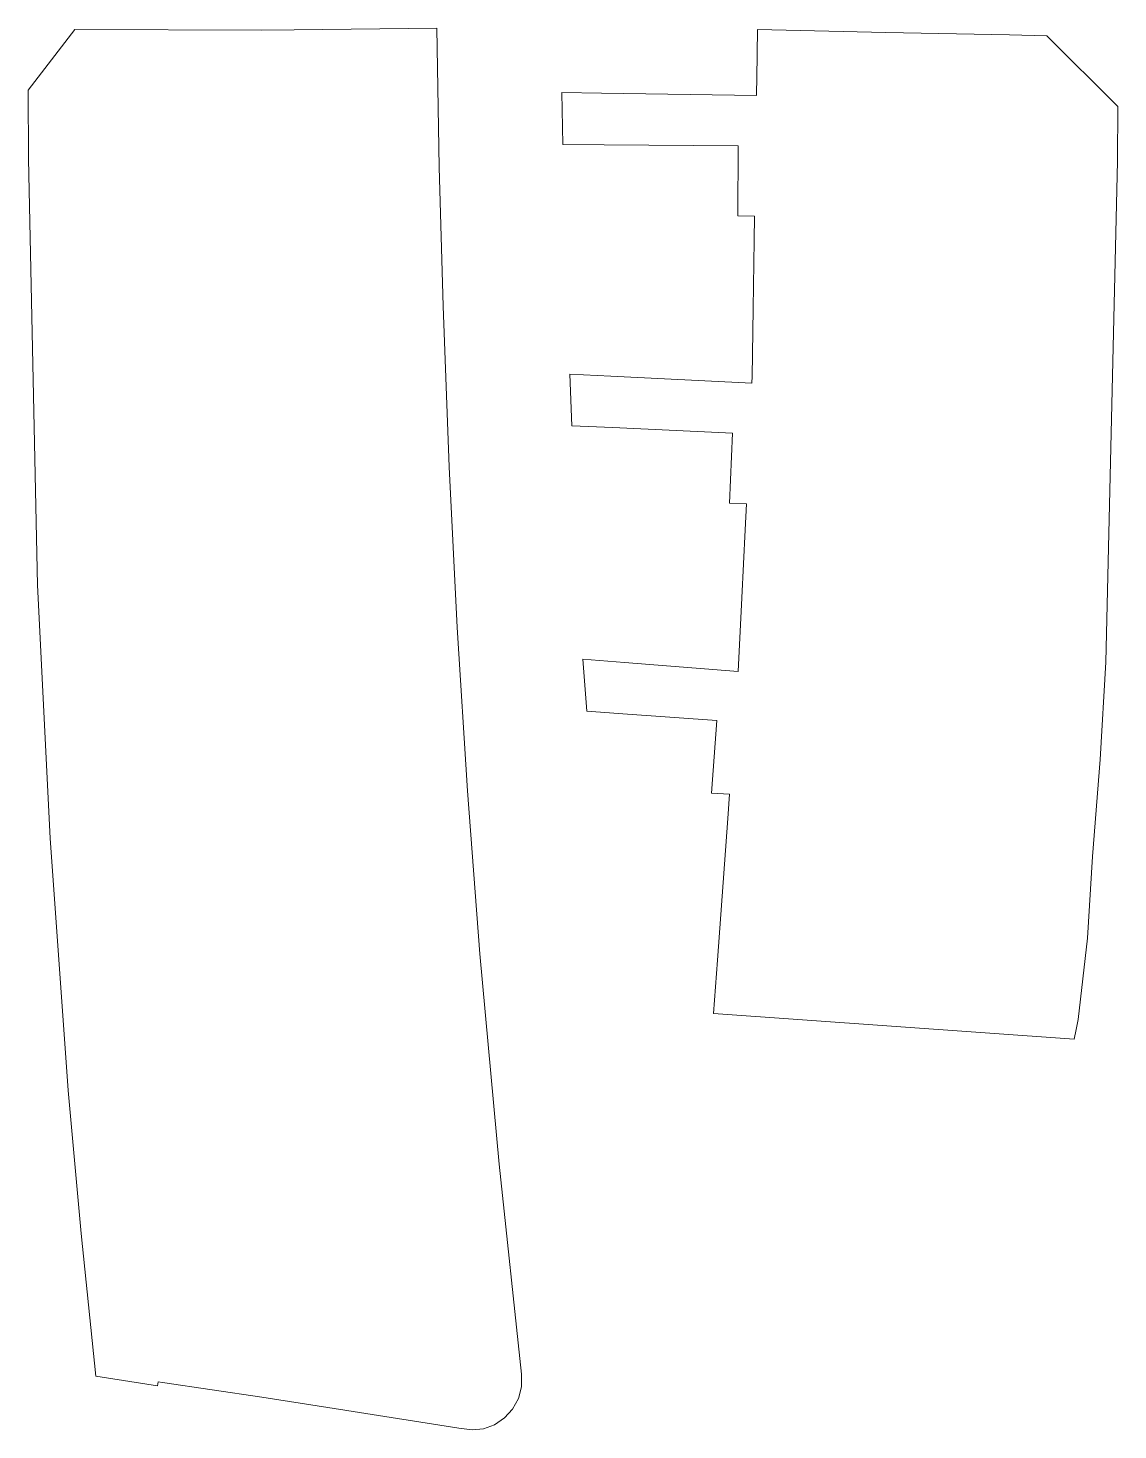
# Model space of a CAD drawing. Header units: metres. Extents: x 113439.4 to 113500.4, y 502857.9 to 502936.3.
import ezdxf

# ---------------------------------------------------------------- set-up
doc = ezdxf.new("R2010")
doc.units = ezdxf.units.M
doc.header["$MEASUREMENT"] = 0
doc.layers.get('0').update_dxf_attribs({"color": 6, "lineweight": 30})
doc.layers.add('welstandsgebied', color=7, linetype='Continuous', lineweight=0)

msp = doc.modelspace()

# ---------------------------------------------------------------- linework, layer by layer
at = {"flags": 128}
msp.add_lwpolyline([(113441.694, 502876.844), (113441.694, 502876.843999)], dxfattribs=at)
at = {"layer": 'welstandsgebied'}
msp.add_line((113498.21, 502880.816), (113498.21, 502880.815999), dxfattribs=at)
at = {"layer": 'welstandsgebied', "flags": 128}
for points in [[(113442.058, 502936.21), (113452.524, 502936.178), (113454.326253, 502936.198798), (113462.316, 502936.291), (113462.453008, 502928.508562), (113462.672, 502920.728), (113463.005003, 502911.738927), (113463.456, 502902.755), (113464.030985, 502893.621211), (113464.729, 502884.496), (113465.801044, 502872.725559), (113467.054, 502860.973), (113467.051139, 502860.259793), (113466.882867, 502859.611602), (113466.55946, 502859.016103), (113466.111494, 502858.525564), (113465.545214, 502858.148311), (113464.922317, 502857.924418), (113464.287461, 502857.854292), (113463.551, 502857.958), (113457.271, 502858.951), (113457.174092, 502858.965976), (113452.528, 502859.684), (113446.972, 502860.505), (113446.725, 502860.543), (113446.691, 502860.326), (113443.231, 502860.862), (113442.412977, 502868.848237), (113441.694, 502876.843999), (113440.676019, 502890.969689), (113439.962, 502905.114), (113439.457, 502928.965), (113439.44, 502932.809), (113442.058, 502936.21)], [(113494.354, 502935.913), (113487.448, 502936.048), (113480.269, 502936.207), (113480.214, 502933.494), (113480.201, 502932.643), (113480.199, 502932.523), (113471.537171, 502932.650345), (113469.316, 502932.683), (113469.373, 502929.783), (113471.680926, 502929.761582), (113479.179, 502929.692), (113479.151, 502925.78), (113480.093, 502925.771), (113480.08, 502924.412), (113480.0235, 502920.592), (113479.967, 502916.772), (113479.952, 502916.462), (113479.95, 502916.419), (113472.045748, 502916.811536), (113469.761, 502916.925), (113469.862, 502914.043), (113472.164308, 502913.935886), (113478.868, 502913.624), (113478.695, 502909.716), (113479.636, 502909.672), (113479.569, 502908.223), (113479.3855, 502904.4155), (113479.187081, 502900.298447), (113472.811671, 502900.796365), (113470.486, 502900.978), (113470.706, 502898.063), (113472.992398, 502897.903681), (113477.982, 502897.556), (113477.679, 502893.477), (113478.693732, 502893.431193), (113478.597, 502892.065), (113478.024, 502884.145), (113477.807, 502881.153), (113497.984983, 502879.720001), (113498.098913, 502880.267708), (113498.21, 502880.816), (113498.728028, 502885.371327), (113498.999, 502889.948), (113499.437029, 502895.37441), (113499.758, 502900.809), (113500.4, 502928.844), (113500.432, 502931.9), (113496.445, 502935.851), (113494.354, 502935.913)]]:
    msp.add_lwpolyline(points, dxfattribs=at)

doc.saveas('drawing.dxf')
